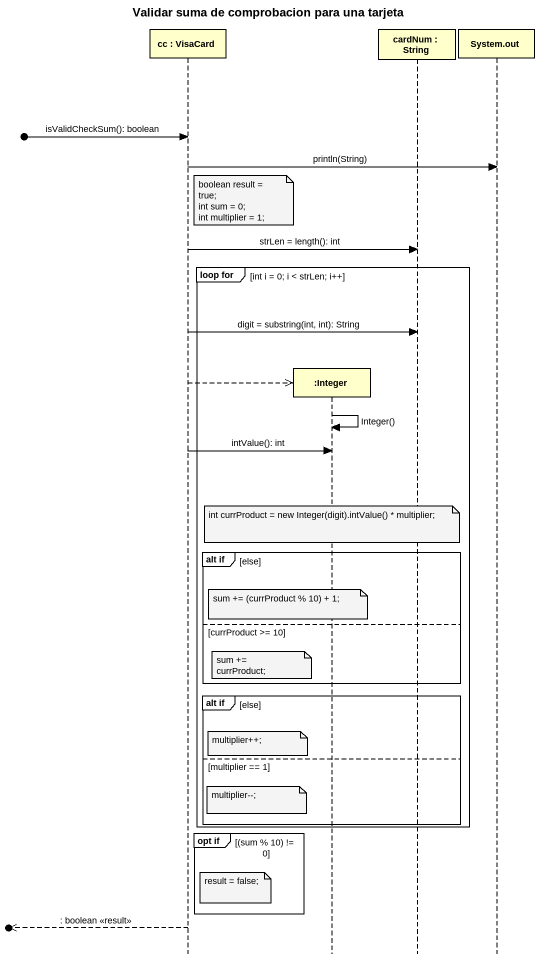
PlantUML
@startuml
title Validar suma de comprobacion para una tarjeta
hide footbox
participant "cc : VisaCard" as cc
participant ":Integer" as Integer
participant "cardNum : String" as cardNum
participant "System.out" as System_out

[o-> cc : isValidCheckSum(): boolean
cc -> System_out : println(String)
note right of cc
  boolean result = true;
  int sum = 0;
  int multiplier = 1;
end note
cc -> cardNum : strLen = length(): int
group loop for [int i = 0; i < strLen; i++]
  cc -> cardNum : digit = substring(int, int): String
  cc -->> Integer **
  Integer -> Integer : Integer()
  cc -> Integer : intValue(): int
  note over Integer : int currProduct = new Integer(digit).intValue() * multiplier;
  group alt if [else]
    note over Integer : sum += (currProduct % 10) + 1;
  else currProduct >= 10
    note left of Integer : sum += currProduct;
  end
  group alt if [else]
    note right of cc : multiplier++;
  else multiplier == 1
    note right of cc : multiplier--;
  end
end
group opt if [(sum % 10) != 0]
  note right of cc : result = false;
end
[o<<-- cc : : boolean <<result>>
@enduml
